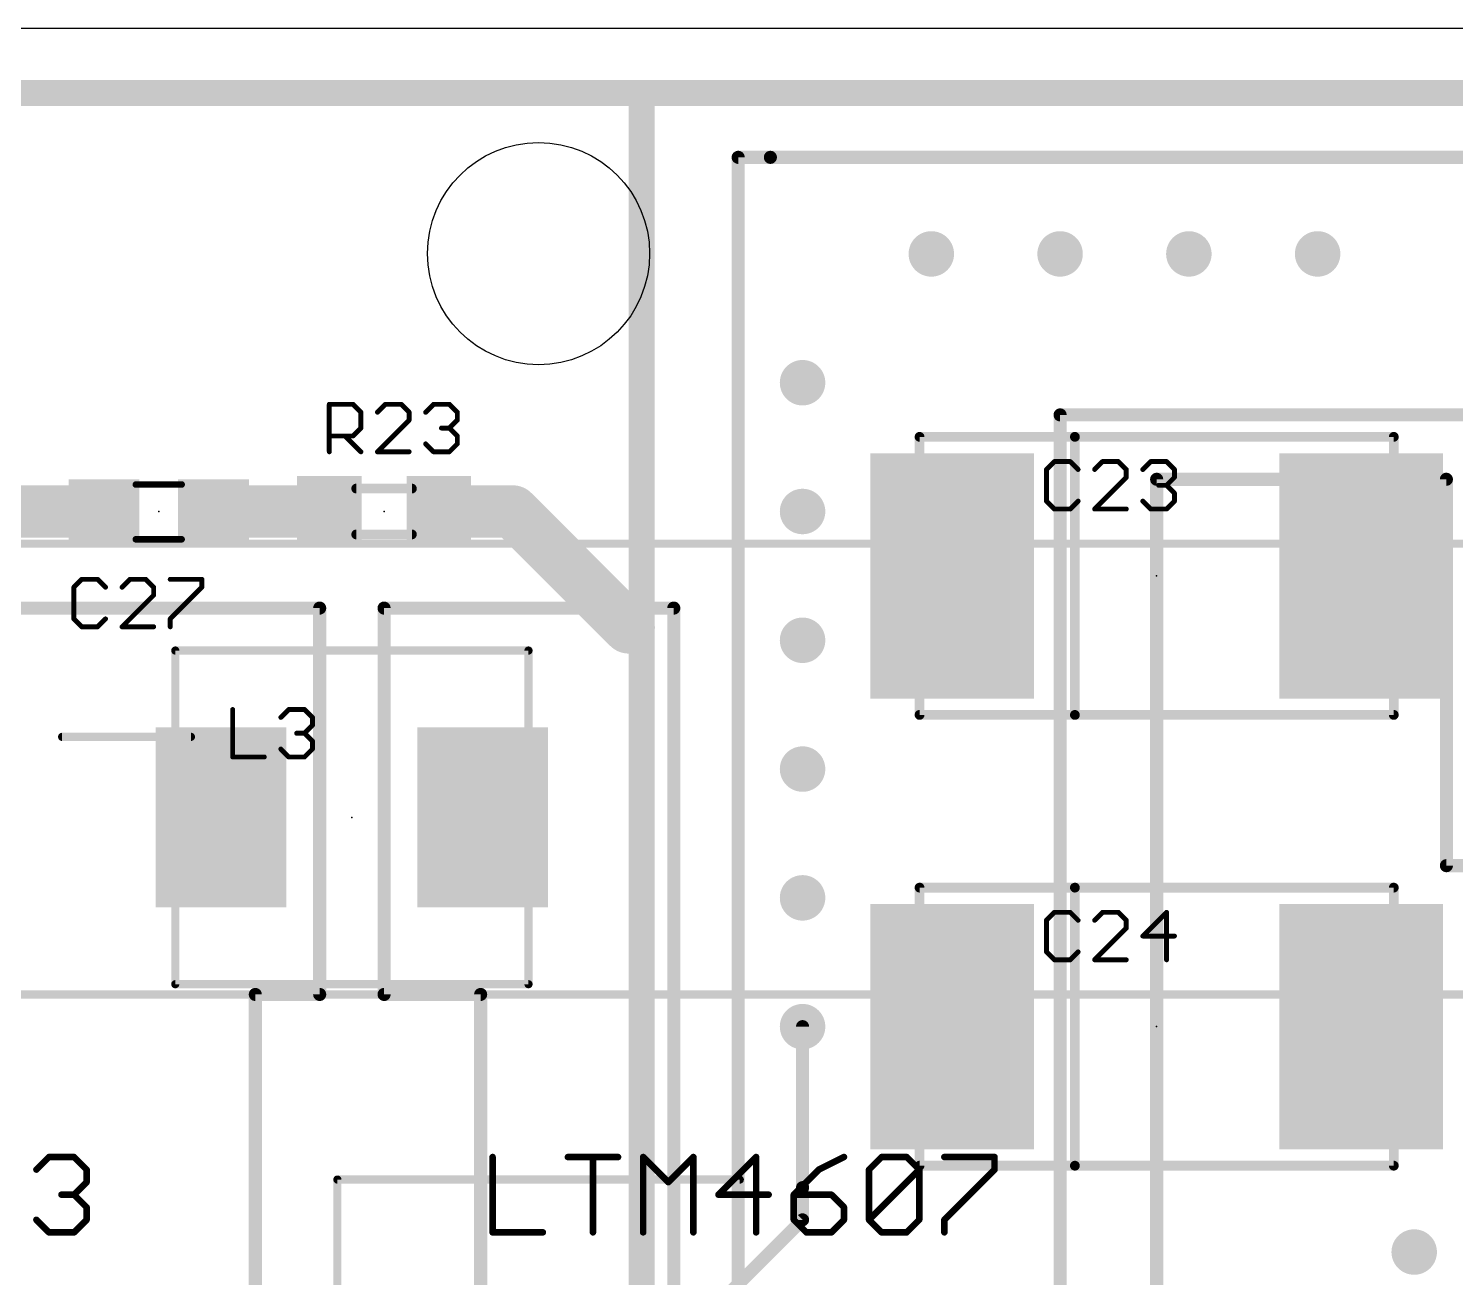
# Model space of a CAD drawing. Extents: x -1 to 111, y 0 to 43.
# Drawn here: x 19.48 to 41.64, y 23.61 to 43 of the extents above; entities that cross this region are included whole.
import ezdxf

# ---------------------------------------------------------------- set-up
doc = ezdxf.new("R2010")
doc.units = 0
for name, color, linetype in [('1', 22, 'CONTINUOUS'), ('15', 4, 'CONTINUOUS'), ('16', 175, 'CONTINUOUS'), ('18', 82, 'CONTINUOUS'), ('2', 2, 'CONTINUOUS'), ('20', 7, 'CONTINUOUS'), ('21', 253, 'CONTINUOUS'), ('22', 253, 'CONTINUOUS'), ('23', 7, 'CONTINUOUS'), ('25', 253, 'CONTINUOUS'), ('51', 253, 'CONTINUOUS')]:
    doc.layers.add(name, color=color, linetype=linetype)

# ---------------------------------------------------------------- blocks, each defined once
blk = doc.blocks.new('RECT')
blk.add_solid([(-0.5, -0.5), (0.5, -0.5), (-0.5, 0.5), (0.5, 0.5)])
blk = doc.blocks.new('ROUNDV')
at = {"const_width": 0.5}
blk.add_lwpolyline([(0, -0.25, 1), (0, 0.25, 1), (0, -0.25)], format="xyb", dxfattribs=at)

msp = doc.modelspace()

# ---------------------------------------------------------------- linework, layer by layer
at = {"layer": '1'}
for points, const_width in [([(30.5, 19), (30.5, 41)], 0.2032), ([(30.5, 41), (51, 41)], 0.2032), ([(47, 37), (35.5, 37)], 0.2032), ([(35.5, 37), (35.5, 19)], 0.2032), ([(20.65, 35.5), (18.5, 35.5)], 0.8128), ([(22.35, 35.5), (24.15, 35.5)], 0.8128), ([(27, 35.5), (25.85, 35.5)], 0.8128), ([(28.8, 33.7), (27, 35.5)], 0.8128), ([(37, 14.5), (37, 36)], 0.2032), ([(37, 36), (41.5, 36)], 0.2032), ([(41.5, 36), (41.5, 30)], 0.2032), ([(18.5, 34), (24, 34)], 0.2032), ([(24, 34), (24, 28)], 0.2032), ([(29.5, 34), (25, 34)], 0.2032), ([(25, 34), (25, 28)], 0.2032), ([(29.5, 19), (29.5, 34)], 0.2032), ([(41.5, 30), (87, 30)], 0.2032), ([(24, 28), (23, 28)], 0.2032), ([(23, 28), (23, 19)], 0.2032), ([(25, 28), (26.5, 28)], 0.2032), ([(26.5, 28), (26.5, 20.5)], 0.2032)]:
    msp.add_lwpolyline(points, dxfattribs=dict(at, const_width=const_width))
for points, const_width in [([(30.5508, 41, 1), (30.4492, 41)], 0.1016), ([(30.5, 41.0508, 1), (30.5, 40.9492)], 0.1016), ([(35.5, 37.0508, 1), (35.5, 36.9492)], 0.1016), ([(35.5508, 37, 1), (35.4492, 37)], 0.1016), ([(20.65, 35.2968, 1), (20.65, 35.7032)], 0.4064), ([(22.35, 35.7032, 1), (22.35, 35.2968)], 0.4064), ([(24.15, 35.2968, 1), (24.15, 35.7032)], 0.4064), ([(25.85, 35.7032, 1), (25.85, 35.2968)], 0.4064), ([(27.1437, 35.6437, 1), (26.8563, 35.3563)], 0.4064), ([(27, 35.2968, 1), (27, 35.7032)], 0.4064), ([(37.0508, 36, 1), (36.9492, 36)], 0.1016), ([(37, 36.0508, 1), (37, 35.9492)], 0.1016), ([(41.5508, 36, 1), (41.4492, 36)], 0.1016), ([(41.5, 35.9492, 1), (41.5, 36.0508)], 0.1016), ([(24.0508, 34, 1), (23.9492, 34)], 0.1016), ([(24, 33.9492, 1), (24, 34.0508)], 0.1016), ([(25, 34.0508, 1), (25, 33.9492)], 0.1016), ([(25.0508, 34, 1), (24.9492, 34)], 0.1016), ([(28.6563, 33.5563, 1), (28.9437, 33.8437)], 0.4064), ([(29.5508, 34, 1), (29.4492, 34)], 0.1016), ([(29.5, 33.9492, 1), (29.5, 34.0508)], 0.1016), ([(41.5, 30.0508, 1), (41.5, 29.9492)], 0.1016), ([(41.4492, 30, 1), (41.5508, 30)], 0.1016), ([(23, 28.0508, 1), (23, 27.9492)], 0.1016), ([(23.0508, 28, 1), (22.9492, 28)], 0.1016), ([(23.9492, 28, 1), (24.0508, 28)], 0.1016), ([(24, 27.9492, 1), (24, 28.0508)], 0.1016), ([(25, 28.0508, 1), (25, 27.9492)], 0.1016), ([(24.9492, 28, 1), (25.0508, 28)], 0.1016), ([(26.5508, 28, 1), (26.4492, 28)], 0.1016), ([(26.5, 27.9492, 1), (26.5, 28.0508)], 0.1016)]:
    msp.add_lwpolyline(points, format="xyb", dxfattribs=dict(at, const_width=const_width))
at = {"layer": '15'}
for points, const_width in [([(29, 42), (19, 42)], 0.4064), ([(29, 21), (29, 42)], 0.4064), ([(30.5, 22), (30.5, 41)], 0.2032), ([(30.5, 41), (31, 41)], 0.2032), ([(31, 41), (58, 41)], 0.2032)]:
    msp.add_lwpolyline(points, dxfattribs=dict(at, const_width=const_width))
for points, const_width in [([(29.1016, 42, 1), (28.8984, 42)], 0.2032), ([(29, 41.8984, 1), (29, 42.1016)], 0.2032), ([(30.5508, 41, 1), (30.4492, 41)], 0.1016), ([(30.5, 41.0508, 1), (30.5, 40.9492)], 0.1016), ([(31, 41.0508, 1), (31, 40.9492)], 0.1016), ([(31, 40.9492, 1), (31, 41.0508)], 0.1016)]:
    msp.add_lwpolyline(points, format="xyb", dxfattribs=dict(at, const_width=const_width))
at = {"layer": '16', "const_width": 0.2032}
for points in [[(1, 42), (109, 42)], [(31.5, 25), (31.5, 27.5)], [(31.5, 24.5), (31.5, 25)], [(26, 19), (31.5, 24.5)]]:
    msp.add_lwpolyline(points, dxfattribs=at)
at = {"layer": '16', "const_width": 0.1016}
for points in [[(31.5508, 27.5, 1), (31.4492, 27.5)], [(31.5508, 25, 1), (31.4492, 25)], [(31.4492, 25, 1), (31.5508, 25)], [(31.5359, 24.4641, 1), (31.4641, 24.5359)], [(31.4492, 24.5, 1), (31.5508, 24.5)]]:
    msp.add_lwpolyline(points, format="xyb", dxfattribs=at)
at = {"layer": '2', "const_width": 0.4064}
msp.add_lwpolyline([(109, 42), (1, 42)], dxfattribs=at)
at = {"layer": '20'}
msp.add_line((110, 43), (0, 43), dxfattribs=at)
msp.add_circle((27.4, 39.505), 1.725, dxfattribs=at)
at = {"layer": '21'}
for points, const_width in [([(33.317, 36.659), (35.73, 36.659)], 0.1524), ([(33.317, 32.341), (33.317, 36.659)], 0.1524), ([(35.73, 36.659), (40.683, 36.659)], 0.1524), ([(35.73, 36.659), (35.73, 32.341)], 0.1524), ([(40.683, 36.659), (40.683, 32.341)], 0.1524), ([(21.7568, 33.3408), (27.2432, 33.3408)], 0.127), ([(21.7568, 28.1592), (21.7568, 33.3408)], 0.127), ([(27.2432, 33.3408), (27.2432, 28.1592)], 0.127), ([(35.73, 32.341), (33.317, 32.341)], 0.1524), ([(40.683, 32.341), (35.73, 32.341)], 0.1524), ([(33.317, 29.659), (35.73, 29.659)], 0.1524), ([(33.317, 25.341), (33.317, 29.659)], 0.1524), ([(35.73, 29.659), (40.683, 29.659)], 0.1524), ([(35.73, 29.659), (35.73, 25.341)], 0.1524), ([(40.683, 29.659), (40.683, 25.341)], 0.1524), ([(27.2432, 28.1592), (21.7568, 28.1592)], 0.127), ([(19.6002, 25.2803), (19.7951, 25.4752)], 0.1016), ([(19.7951, 25.4752), (20.1849, 25.4752)], 0.1016), ([(20.1849, 25.4752), (20.3798, 25.2803)], 0.1016), ([(26.6858, 25.4752), (26.6858, 24.3058)], 0.1016), ([(27.8552, 25.4752), (28.6348, 25.4752)], 0.1016), ([(28.245, 24.3058), (28.245, 25.4752)], 0.1016), ([(29.0246, 24.3058), (29.0246, 25.4752)], 0.1016), ([(29.0246, 25.4752), (29.4144, 25.0854)], 0.1016), ([(29.4144, 25.0854), (29.8042, 25.4752)], 0.1016), ([(29.8042, 25.4752), (29.8042, 24.3058)], 0.1016), ([(30.7787, 25.4752), (30.194, 24.8905)], 0.1016), ([(30.7787, 24.3058), (30.7787, 25.4752)], 0.1016), ([(32.143, 25.4752), (31.7532, 25.2803)], 0.1016), ([(32.5328, 25.2803), (32.7277, 25.4752)], 0.1016), ([(32.7277, 25.4752), (33.1175, 25.4752)], 0.1016), ([(33.1175, 25.4752), (33.3124, 25.2803)], 0.1016), ([(33.7022, 25.4752), (34.4818, 25.4752)], 0.1016), ([(34.4818, 25.4752), (34.4818, 25.2803)], 0.1016), ([(20.3798, 25.2803), (20.3798, 25.0854)], 0.1016), ([(31.7532, 25.2803), (31.3634, 24.8905)], 0.1016), ([(32.5328, 24.5007), (32.5328, 25.2803)], 0.1016), ([(32.5328, 24.5007), (33.3124, 25.2803)], 0.1016), ([(35.73, 25.341), (33.317, 25.341)], 0.1524), ([(33.3124, 25.2803), (33.3124, 24.5007)], 0.1016), ([(34.4818, 25.2803), (33.7022, 24.5007)], 0.1016), ([(40.683, 25.341), (35.73, 25.341)], 0.1524), ([(20.3798, 25.0854), (20.1849, 24.8905)], 0.1016), ([(20.1849, 24.8905), (19.99, 24.8905)], 0.1016), ([(20.1849, 24.8905), (20.3798, 24.6956)], 0.1016), ([(30.194, 24.8905), (30.9736, 24.8905)], 0.1016), ([(31.3634, 24.8905), (31.3634, 24.5007)], 0.1016), ([(31.9481, 24.8905), (31.3634, 24.8905)], 0.1016), ([(32.143, 24.6956), (31.9481, 24.8905)], 0.1016), ([(20.3798, 24.6956), (20.3798, 24.5007)], 0.1016), ([(32.143, 24.5007), (32.143, 24.6956)], 0.1016), ([(19.7951, 24.3058), (19.6002, 24.5007)], 0.1016), ([(20.3798, 24.5007), (20.1849, 24.3058)], 0.1016), ([(31.3634, 24.5007), (31.5583, 24.3058)], 0.1016), ([(31.9481, 24.3058), (32.143, 24.5007)], 0.1016), ([(32.7277, 24.3058), (32.5328, 24.5007)], 0.1016), ([(33.3124, 24.5007), (33.1175, 24.3058)], 0.1016), ([(33.7022, 24.5007), (33.7022, 24.3058)], 0.1016), ([(20.1849, 24.3058), (19.7951, 24.3058)], 0.1016), ([(26.6858, 24.3058), (27.4654, 24.3058)], 0.1016), ([(31.5583, 24.3058), (31.9481, 24.3058)], 0.1016), ([(33.1175, 24.3058), (32.7277, 24.3058)], 0.1016)]:
    msp.add_lwpolyline(points, dxfattribs=dict(at, const_width=const_width))
for points, const_width in [([(33.317, 36.6971, 1), (33.317, 36.6209)], 0.0762), ([(33.3551, 36.659, 1), (33.2789, 36.659)], 0.0762), ([(35.73, 36.6971, 1), (35.73, 36.6209)], 0.0762), ([(35.7681, 36.659, 1), (35.6919, 36.659)], 0.0762), ([(35.73, 36.6209, 1), (35.73, 36.6971)], 0.0762), ([(40.7211, 36.659, 1), (40.6449, 36.659)], 0.0762), ([(40.683, 36.6209, 1), (40.683, 36.6971)], 0.0762), ([(21.7568, 33.3726, 1), (21.7568, 33.309)], 0.0635), ([(21.7886, 33.3408, 1), (21.7251, 33.3408)], 0.0635), ([(27.275, 33.3408, 1), (27.2115, 33.3408)], 0.0635), ([(27.2432, 33.309, 1), (27.2432, 33.3726)], 0.0635), ([(33.317, 32.3791, 1), (33.317, 32.3029)], 0.0762), ([(33.2789, 32.341, 1), (33.3551, 32.341)], 0.0762), ([(35.73, 32.3791, 1), (35.73, 32.3029)], 0.0762), ([(35.6919, 32.341, 1), (35.7681, 32.341)], 0.0762), ([(35.73, 32.3029, 1), (35.73, 32.3791)], 0.0762), ([(40.6449, 32.341, 1), (40.7211, 32.341)], 0.0762), ([(40.683, 32.3029, 1), (40.683, 32.3791)], 0.0762), ([(33.317, 29.6971, 1), (33.317, 29.6209)], 0.0762), ([(33.3551, 29.659, 1), (33.2789, 29.659)], 0.0762), ([(35.73, 29.6971, 1), (35.73, 29.6209)], 0.0762), ([(35.7681, 29.659, 1), (35.6919, 29.659)], 0.0762), ([(35.73, 29.6209, 1), (35.73, 29.6971)], 0.0762), ([(40.7211, 29.659, 1), (40.6449, 29.659)], 0.0762), ([(40.683, 29.6209, 1), (40.683, 29.6971)], 0.0762), ([(21.7568, 28.191, 1), (21.7568, 28.1275)], 0.0635), ([(21.7251, 28.1592, 1), (21.7886, 28.1592)], 0.0635), ([(27.2115, 28.1592, 1), (27.275, 28.1592)], 0.0635), ([(27.2432, 28.1275, 1), (27.2432, 28.191)], 0.0635), ([(19.7951, 25.5006, 1), (19.7951, 25.4498)], 0.0508), ([(19.8131, 25.4572, 1), (19.7771, 25.4932)], 0.0508), ([(20.2029, 25.4932, 1), (20.1669, 25.4572)], 0.0508), ([(20.1849, 25.4498, 1), (20.1849, 25.5006)], 0.0508), ([(26.7112, 25.4752, 1), (26.6604, 25.4752)], 0.0508), ([(27.8552, 25.5006, 1), (27.8552, 25.4498)], 0.0508), ([(28.2704, 25.4752, 1), (28.2196, 25.4752)], 0.0508), ([(28.6348, 25.4498, 1), (28.6348, 25.5006)], 0.0508), ([(29.0426, 25.4932, 1), (29.0066, 25.4572)], 0.0508), ([(29.05, 25.4752, 1), (28.9992, 25.4752)], 0.0508), ([(29.8296, 25.4752, 1), (29.7788, 25.4752)], 0.0508), ([(29.8222, 25.4572, 1), (29.7862, 25.4932)], 0.0508), ([(30.8041, 25.4752, 1), (30.7533, 25.4752)], 0.0508), ([(30.7966, 25.4572, 1), (30.7607, 25.4932)], 0.0508), ([(32.1543, 25.4525, 1), (32.1316, 25.4979)], 0.0508), ([(32.7277, 25.5006, 1), (32.7277, 25.4498)], 0.0508), ([(32.7456, 25.4572, 1), (32.7097, 25.4932)], 0.0508), ([(33.1354, 25.4932, 1), (33.0995, 25.4572)], 0.0508), ([(33.1175, 25.4498, 1), (33.1175, 25.5006)], 0.0508), ([(33.7022, 25.5006, 1), (33.7022, 25.4498)], 0.0508), ([(34.5072, 25.4752, 1), (34.4564, 25.4752)], 0.0508), ([(34.4818, 25.4498, 1), (34.4818, 25.5006)], 0.0508), ([(19.5822, 25.2983, 1), (19.6182, 25.2623)], 0.0508), ([(20.4052, 25.2803, 1), (20.3544, 25.2803)], 0.0508), ([(20.3618, 25.2623, 1), (20.3978, 25.2983)], 0.0508), ([(31.7418, 25.303, 1), (31.7645, 25.2576)], 0.0508), ([(31.7711, 25.2623, 1), (31.7352, 25.2983)], 0.0508), ([(32.5148, 25.2983, 1), (32.5507, 25.2623)], 0.0508), ([(32.5582, 25.2803, 1), (32.5074, 25.2803)], 0.0508), ([(33.317, 25.3791, 1), (33.317, 25.3029)], 0.0762), ([(33.2789, 25.341, 1), (33.3551, 25.341)], 0.0762), ([(33.3378, 25.2803, 1), (33.287, 25.2803)], 0.0508), ([(33.3303, 25.2623, 1), (33.2944, 25.2983)], 0.0508), ([(33.2944, 25.2623, 1), (33.3303, 25.2983)], 0.0508), ([(34.4564, 25.2803, 1), (34.5072, 25.2803)], 0.0508), ([(34.4997, 25.2623, 1), (34.4638, 25.2983)], 0.0508), ([(35.73, 25.3791, 1), (35.73, 25.3029)], 0.0762), ([(35.6919, 25.341, 1), (35.7681, 25.341)], 0.0762), ([(35.73, 25.3029, 1), (35.73, 25.3791)], 0.0762), ([(40.6449, 25.341, 1), (40.7211, 25.341)], 0.0762), ([(40.683, 25.3029, 1), (40.683, 25.3791)], 0.0762), ([(20.3544, 25.0854, 1), (20.4052, 25.0854)], 0.0508), ([(20.3978, 25.0674, 1), (20.3618, 25.1034)], 0.0508), ([(29.3964, 25.1034, 1), (29.4324, 25.0674)], 0.0508), ([(29.3964, 25.0674, 1), (29.4324, 25.1034)], 0.0508), ([(19.99, 24.9159, 1), (19.99, 24.8651)], 0.0508), ([(20.2029, 24.9085, 1), (20.1669, 24.8725)], 0.0508), ([(20.1669, 24.9085, 1), (20.2029, 24.8725)], 0.0508), ([(20.1849, 24.8651, 1), (20.1849, 24.9159)], 0.0508), ([(30.176, 24.9085, 1), (30.212, 24.8725)], 0.0508), ([(30.194, 24.9159, 1), (30.194, 24.8651)], 0.0508), ([(30.9736, 24.8651, 1), (30.9736, 24.9159)], 0.0508), ([(31.3454, 24.9085, 1), (31.3813, 24.8725)], 0.0508), ([(31.3888, 24.8905, 1), (31.338, 24.8905)], 0.0508), ([(31.3634, 24.9159, 1), (31.3634, 24.8651)], 0.0508), ([(31.966, 24.9085, 1), (31.9301, 24.8725)], 0.0508), ([(31.9481, 24.8651, 1), (31.9481, 24.9159)], 0.0508), ([(20.4052, 24.6956, 1), (20.3544, 24.6956)], 0.0508), ([(20.3618, 24.6776, 1), (20.3978, 24.7136)], 0.0508), ([(32.1684, 24.6956, 1), (32.1176, 24.6956)], 0.0508), ([(32.125, 24.6776, 1), (32.1609, 24.7136)], 0.0508), ([(19.6182, 24.5187, 1), (19.5822, 24.4827)], 0.0508), ([(20.3544, 24.5007, 1), (20.4052, 24.5007)], 0.0508), ([(20.3978, 24.4827, 1), (20.3618, 24.5187)], 0.0508), ([(31.3813, 24.5187, 1), (31.3454, 24.4827)], 0.0508), ([(31.338, 24.5007, 1), (31.3888, 24.5007)], 0.0508), ([(32.1176, 24.5007, 1), (32.1684, 24.5007)], 0.0508), ([(32.1609, 24.4827, 1), (32.125, 24.5187)], 0.0508), ([(32.5507, 24.5187, 1), (32.5148, 24.4827)], 0.0508), ([(32.5148, 24.5187, 1), (32.5507, 24.4827)], 0.0508), ([(32.5074, 24.5007, 1), (32.5582, 24.5007)], 0.0508), ([(33.287, 24.5007, 1), (33.3378, 24.5007)], 0.0508), ([(33.3303, 24.4827, 1), (33.2944, 24.5187)], 0.0508), ([(33.6842, 24.5187, 1), (33.7201, 24.4827)], 0.0508), ([(33.7276, 24.5007, 1), (33.6768, 24.5007)], 0.0508), ([(19.7951, 24.3312, 1), (19.7951, 24.2804)], 0.0508), ([(19.7771, 24.2878, 1), (19.8131, 24.3238)], 0.0508), ([(20.1669, 24.3238, 1), (20.2029, 24.2878)], 0.0508), ([(20.1849, 24.2804, 1), (20.1849, 24.3312)], 0.0508), ([(26.6858, 24.3312, 1), (26.6858, 24.2804)], 0.0508), ([(26.6604, 24.3058, 1), (26.7112, 24.3058)], 0.0508), ([(27.4654, 24.2804, 1), (27.4654, 24.3312)], 0.0508), ([(28.2196, 24.3058, 1), (28.2704, 24.3058)], 0.0508), ([(28.9992, 24.3058, 1), (29.05, 24.3058)], 0.0508), ([(29.7788, 24.3058, 1), (29.8296, 24.3058)], 0.0508), ([(30.7533, 24.3058, 1), (30.8041, 24.3058)], 0.0508), ([(31.5583, 24.3312, 1), (31.5583, 24.2804)], 0.0508), ([(31.5403, 24.2878, 1), (31.5762, 24.3238)], 0.0508), ([(31.9301, 24.3238, 1), (31.966, 24.2878)], 0.0508), ([(31.9481, 24.2804, 1), (31.9481, 24.3312)], 0.0508), ([(32.7277, 24.3312, 1), (32.7277, 24.2804)], 0.0508), ([(32.7097, 24.2878, 1), (32.7456, 24.3238)], 0.0508), ([(33.0995, 24.3238, 1), (33.1354, 24.2878)], 0.0508), ([(33.1175, 24.2804, 1), (33.1175, 24.3312)], 0.0508), ([(33.6768, 24.3058, 1), (33.7276, 24.3058)], 0.0508)]:
    msp.add_lwpolyline(points, format="xyb", dxfattribs=dict(at, const_width=const_width))
at = {"layer": '22', "const_width": 0.127}
for points in [[(93.53, 41.89), (16.47, 41.89)], [(19, 35), (91, 35)], [(22, 32), (20, 32)], [(91, 28), (19, 28)], [(30.525, 25.125), (24.275, 25.125)], [(24.275, 25.125), (24.275, 18.875)], [(30.525, 18.875), (30.525, 25.125)]]:
    msp.add_lwpolyline(points, dxfattribs=at)
at = {"layer": '22', "const_width": 0.0635}
for points in [[(20, 32.0318, 1), (20, 31.9683)], [(22, 31.9683, 1), (22, 32.0318)], [(24.275, 25.1567, 1), (24.275, 25.0933)], [(24.3068, 25.125, 1), (24.2433, 25.125)], [(30.5568, 25.125, 1), (30.4933, 25.125)], [(30.525, 25.0933, 1), (30.525, 25.1567)]]:
    msp.add_lwpolyline(points, format="xyb", dxfattribs=at)
at = {"layer": '23'}
for p in [(21.5, 35.5), (25, 35.5), (37, 34.5), (24.5, 30.75), (37, 27.5)]:
    msp.add_point(p, dxfattribs=at)
at = {"layer": '25', "const_width": 0.0762}
for points in [[(24.1491, 36.4271), (24.1491, 37.1643)], [(24.1491, 37.1643), (24.5177, 37.1643)], [(24.5177, 37.1643), (24.6406, 37.0415)], [(24.6406, 37.0415), (24.6406, 36.7957)], [(25.0204, 37.1643), (24.8975, 37.0415)], [(25.2661, 37.1643), (25.0204, 37.1643)], [(25.389, 37.0415), (25.2661, 37.1643)], [(25.389, 36.9186), (25.389, 37.0415)], [(25.6459, 37.0415), (25.7688, 37.1643)], [(25.7688, 37.1643), (26.0145, 37.1643)], [(26.0145, 37.1643), (26.1374, 37.0415)], [(26.1374, 37.0415), (26.1374, 36.9186)], [(24.6406, 36.7957), (24.5177, 36.6728)], [(24.8975, 36.4271), (25.389, 36.9186)], [(26.0145, 36.7957), (25.8917, 36.7957)], [(26.1374, 36.9186), (26.0145, 36.7957)], [(26.0145, 36.7957), (26.1374, 36.6728)], [(24.5177, 36.6728), (24.1491, 36.6728)], [(24.3948, 36.6728), (24.6406, 36.4271)], [(25.7688, 36.4271), (25.6459, 36.55)], [(26.1374, 36.55), (26.0145, 36.4271)], [(26.1374, 36.6728), (26.1374, 36.55)], [(25.389, 36.4271), (24.8975, 36.4271)], [(26.0145, 36.4271), (25.7688, 36.4271)], [(35.411, 36.2753), (35.2881, 36.1525)], [(35.2881, 36.1525), (35.2881, 35.661)], [(35.6567, 36.2753), (35.411, 36.2753)], [(35.7796, 36.1525), (35.6567, 36.2753)], [(36.1594, 36.2753), (36.0365, 36.1525)], [(36.4051, 36.2753), (36.1594, 36.2753)], [(36.528, 36.1525), (36.4051, 36.2753)], [(36.528, 36.0296), (36.528, 36.1525)], [(36.7849, 36.1525), (36.9078, 36.2753)], [(36.9078, 36.2753), (37.1535, 36.2753)], [(37.1535, 36.2753), (37.2764, 36.1525)], [(37.2764, 36.1525), (37.2764, 36.0296)], [(36.0365, 35.5381), (36.528, 36.0296)], [(37.1535, 35.9067), (37.0307, 35.9067)], [(37.2764, 36.0296), (37.1535, 35.9067)], [(37.1535, 35.9067), (37.2764, 35.7838)], [(35.2881, 35.661), (35.411, 35.5381)], [(35.6567, 35.5381), (35.7796, 35.661)], [(36.9078, 35.5381), (36.7849, 35.661)], [(37.2764, 35.661), (37.1535, 35.5381)], [(37.2764, 35.7838), (37.2764, 35.661)], [(35.411, 35.5381), (35.6567, 35.5381)], [(36.528, 35.5381), (36.0365, 35.5381)], [(37.1535, 35.5381), (36.9078, 35.5381)], [(20.3047, 34.4465), (20.1819, 34.3237)], [(20.1819, 34.3237), (20.1819, 33.8322)], [(20.5505, 34.4465), (20.3047, 34.4465)], [(20.6733, 34.3237), (20.5505, 34.4465)], [(21.0531, 34.4465), (20.9303, 34.3237)], [(21.2989, 34.4465), (21.0531, 34.4465)], [(21.4218, 34.3237), (21.2989, 34.4465)], [(21.4218, 34.2008), (21.4218, 34.3237)], [(21.6787, 34.4465), (22.1702, 34.4465)], [(22.1702, 34.3237), (21.6787, 33.8322)], [(22.1702, 34.4465), (22.1702, 34.3237)], [(20.9303, 33.7093), (21.4218, 34.2008)], [(20.1819, 33.8322), (20.3047, 33.7093)], [(20.3047, 33.7093), (20.5505, 33.7093)], [(20.5505, 33.7093), (20.6733, 33.8322)], [(21.4218, 33.7093), (20.9303, 33.7093)], [(21.6787, 33.8322), (21.6787, 33.7093)], [(22.6481, 32.4253), (22.6481, 31.6881)], [(23.3965, 32.3025), (23.5194, 32.4253)], [(23.5194, 32.4253), (23.7651, 32.4253)], [(23.7651, 32.4253), (23.888, 32.3025)], [(23.888, 32.1796), (23.7651, 32.0567)], [(23.888, 32.3025), (23.888, 32.1796)], [(23.7651, 32.0567), (23.6423, 32.0567)], [(23.7651, 32.0567), (23.888, 31.9338)], [(23.888, 31.9338), (23.888, 31.811)], [(22.6481, 31.6881), (23.1396, 31.6881)], [(23.5194, 31.6881), (23.3965, 31.811)], [(23.7651, 31.6881), (23.5194, 31.6881)], [(23.888, 31.811), (23.7651, 31.6881)], [(35.411, 29.2753), (35.2881, 29.1525)], [(35.6567, 29.2753), (35.411, 29.2753)], [(35.7796, 29.1525), (35.6567, 29.2753)], [(36.1594, 29.2753), (36.0365, 29.1525)], [(36.4051, 29.2753), (36.1594, 29.2753)], [(36.528, 29.1525), (36.4051, 29.2753)], [(37.1535, 29.2753), (36.7849, 28.9067)], [(37.1535, 28.5381), (37.1535, 29.2753)], [(35.2881, 29.1525), (35.2881, 28.661)], [(36.0365, 28.5381), (36.528, 29.0296)], [(36.528, 29.0296), (36.528, 29.1525)], [(36.7849, 28.9067), (37.2764, 28.9067)], [(35.2881, 28.661), (35.411, 28.5381)], [(35.6567, 28.5381), (35.7796, 28.661)], [(35.411, 28.5381), (35.6567, 28.5381)], [(36.528, 28.5381), (36.0365, 28.5381)]]:
    msp.add_lwpolyline(points, dxfattribs=at)
at = {"layer": '25', "const_width": 0.0381}
for points in [[(24.1682, 37.1643, 1), (24.1301, 37.1643)], [(24.1491, 37.1834, 1), (24.1491, 37.1453)], [(24.5312, 37.1778, 1), (24.5042, 37.1509)], [(24.5177, 37.1453, 1), (24.5177, 37.1834)], [(24.6596, 37.0415, 1), (24.6215, 37.0415)], [(24.6271, 37.028, 1), (24.6541, 37.0549)], [(24.884, 37.0549, 1), (24.911, 37.028)], [(25.0204, 37.1834, 1), (25.0204, 37.1453)], [(25.0339, 37.1509, 1), (25.0069, 37.1778)], [(25.2796, 37.1778, 1), (25.2527, 37.1509)], [(25.2661, 37.1453, 1), (25.2661, 37.1834)], [(25.4081, 37.0415, 1), (25.37, 37.0415)], [(25.3755, 37.028, 1), (25.4025, 37.0549)], [(25.6325, 37.0549, 1), (25.6594, 37.028)], [(25.7688, 37.1834, 1), (25.7688, 37.1453)], [(25.7823, 37.1509, 1), (25.7553, 37.1778)], [(26.028, 37.1778, 1), (26.0011, 37.1509)], [(26.0145, 37.1453, 1), (26.0145, 37.1834)], [(26.1565, 37.0415, 1), (26.1184, 37.0415)], [(26.1239, 37.028, 1), (26.1509, 37.0549)], [(24.6215, 36.7957, 1), (24.6596, 36.7957)], [(24.6541, 36.7822, 1), (24.6271, 36.8092)], [(25.37, 36.9186, 1), (25.4081, 36.9186)], [(25.4025, 36.9051, 1), (25.3755, 36.9321)], [(25.8917, 36.8148, 1), (25.8917, 36.7767)], [(26.028, 36.8092, 1), (26.0011, 36.7822)], [(26.0011, 36.8092, 1), (26.028, 36.7822)], [(26.0145, 36.7767, 1), (26.0145, 36.8148)], [(26.1184, 36.9186, 1), (26.1565, 36.9186)], [(26.1509, 36.9051, 1), (26.1239, 36.9321)], [(24.1491, 36.6919, 1), (24.1491, 36.6538)], [(24.4083, 36.6863, 1), (24.3814, 36.6594)], [(24.5042, 36.6863, 1), (24.5312, 36.6594)], [(24.5177, 36.6538, 1), (24.5177, 36.6919)], [(25.6594, 36.5634, 1), (25.6325, 36.5365)], [(26.1565, 36.6728, 1), (26.1184, 36.6728)], [(26.1184, 36.55, 1), (26.1565, 36.55)], [(26.1239, 36.6594, 1), (26.1509, 36.6863)], [(26.1509, 36.5365, 1), (26.1239, 36.5634)], [(24.1301, 36.4271, 1), (24.1682, 36.4271)], [(24.6271, 36.4136, 1), (24.6541, 36.4406)], [(24.8975, 36.4462, 1), (24.8975, 36.4081)], [(24.884, 36.4406, 1), (24.911, 36.4136)], [(25.389, 36.4081, 1), (25.389, 36.4462)], [(25.7688, 36.4462, 1), (25.7688, 36.4081)], [(25.7553, 36.4136, 1), (25.7823, 36.4406)], [(26.0011, 36.4406, 1), (26.028, 36.4136)], [(26.0145, 36.4081, 1), (26.0145, 36.4462)], [(35.2746, 36.1659, 1), (35.3016, 36.139)], [(35.3072, 36.1525, 1), (35.2691, 36.1525)], [(35.411, 36.2944, 1), (35.411, 36.2563)], [(35.4244, 36.2619, 1), (35.3975, 36.2888)], [(35.6702, 36.2888, 1), (35.6432, 36.2619)], [(35.6567, 36.2563, 1), (35.6567, 36.2944)], [(35.7661, 36.139, 1), (35.7931, 36.1659)], [(36.023, 36.1659, 1), (36.05, 36.139)], [(36.1594, 36.2944, 1), (36.1594, 36.2563)], [(36.1729, 36.2619, 1), (36.1459, 36.2888)], [(36.4186, 36.2888, 1), (36.3917, 36.2619)], [(36.4051, 36.2563, 1), (36.4051, 36.2944)], [(36.547, 36.1525, 1), (36.5089, 36.1525)], [(36.5145, 36.139, 1), (36.5415, 36.1659)], [(36.7715, 36.1659, 1), (36.7984, 36.139)], [(36.9078, 36.2944, 1), (36.9078, 36.2563)], [(36.9213, 36.2619, 1), (36.8943, 36.2888)], [(37.167, 36.2888, 1), (37.1401, 36.2619)], [(37.1535, 36.2563, 1), (37.1535, 36.2944)], [(37.2955, 36.1525, 1), (37.2574, 36.1525)], [(37.2629, 36.139, 1), (37.2899, 36.1659)], [(36.5089, 36.0296, 1), (36.547, 36.0296)], [(36.5415, 36.0161, 1), (36.5145, 36.0431)], [(37.0307, 35.9258, 1), (37.0307, 35.8877)], [(37.167, 35.9202, 1), (37.1401, 35.8932)], [(37.1401, 35.9202, 1), (37.167, 35.8932)], [(37.1535, 35.8877, 1), (37.1535, 35.9258)], [(37.2574, 36.0296, 1), (37.2955, 36.0296)], [(37.2899, 36.0161, 1), (37.2629, 36.0431)], [(35.3016, 35.6744, 1), (35.2746, 35.6475)], [(35.7931, 35.6475, 1), (35.7661, 35.6744)], [(36.7984, 35.6744, 1), (36.7715, 35.6475)], [(37.2955, 35.7838, 1), (37.2574, 35.7838)], [(37.2629, 35.7704, 1), (37.2899, 35.7973)], [(37.2899, 35.6475, 1), (37.2629, 35.6744)], [(35.2691, 35.661, 1), (35.3072, 35.661)], [(35.411, 35.5572, 1), (35.411, 35.5191)], [(35.3975, 35.5246, 1), (35.4244, 35.5516)], [(35.6432, 35.5516, 1), (35.6702, 35.5246)], [(35.6567, 35.5191, 1), (35.6567, 35.5572)], [(36.0365, 35.5572, 1), (36.0365, 35.5191)], [(36.023, 35.5516, 1), (36.05, 35.5246)], [(36.528, 35.5191, 1), (36.528, 35.5572)], [(36.9078, 35.5572, 1), (36.9078, 35.5191)], [(36.8943, 35.5246, 1), (36.9213, 35.5516)], [(37.1401, 35.5516, 1), (37.167, 35.5246)], [(37.1535, 35.5191, 1), (37.1535, 35.5572)], [(37.2574, 35.661, 1), (37.2955, 35.661)], [(20.2009, 34.3237, 1), (20.1628, 34.3237)], [(20.1684, 34.3371, 1), (20.1953, 34.3102)], [(20.3047, 34.4656, 1), (20.3047, 34.4275)], [(20.3182, 34.4331, 1), (20.2913, 34.46)], [(20.5639, 34.46, 1), (20.537, 34.4331)], [(20.5505, 34.4275, 1), (20.5505, 34.4656)], [(20.6599, 34.3102, 1), (20.6868, 34.3371)], [(20.9168, 34.3371, 1), (20.9437, 34.3102)], [(21.0531, 34.4656, 1), (21.0531, 34.4275)], [(21.0666, 34.4331, 1), (21.0397, 34.46)], [(21.3124, 34.46, 1), (21.2854, 34.4331)], [(21.2989, 34.4275, 1), (21.2989, 34.4656)], [(21.4408, 34.3237, 1), (21.4027, 34.3237)], [(21.4083, 34.3102, 1), (21.4352, 34.3371)], [(21.6787, 34.4656, 1), (21.6787, 34.4275)], [(22.1892, 34.4465, 1), (22.1511, 34.4465)], [(22.1836, 34.3102, 1), (22.1567, 34.3371)], [(22.1702, 34.4275, 1), (22.1702, 34.4656)], [(21.4027, 34.2008, 1), (21.4408, 34.2008)], [(21.4352, 34.1873, 1), (21.4083, 34.2143)], [(22.1511, 34.3237, 1), (22.1892, 34.3237)], [(20.1953, 33.8456, 1), (20.1684, 33.8187)], [(20.1628, 33.8322, 1), (20.2009, 33.8322)], [(20.3047, 33.7283, 1), (20.3047, 33.6902)], [(20.2913, 33.6958, 1), (20.3182, 33.7228)], [(20.537, 33.7228, 1), (20.5639, 33.6958)], [(20.5505, 33.6902, 1), (20.5505, 33.7283)], [(20.6868, 33.8187, 1), (20.6599, 33.8456)], [(20.9168, 33.7228, 1), (20.9437, 33.6958)], [(20.9303, 33.7283, 1), (20.9303, 33.6902)], [(21.4218, 33.6902, 1), (21.4218, 33.7283)], [(21.6977, 33.8322, 1), (21.6596, 33.8322)], [(21.6652, 33.8456, 1), (21.6922, 33.8187)], [(21.6596, 33.7093, 1), (21.6977, 33.7093)], [(22.6671, 32.4253, 1), (22.629, 32.4253)], [(23.5194, 32.4444, 1), (23.5194, 32.4063)], [(23.5329, 32.4119, 1), (23.5059, 32.4388)], [(23.7786, 32.4388, 1), (23.7517, 32.4119)], [(23.7651, 32.4063, 1), (23.7651, 32.4444)], [(23.383, 32.3159, 1), (23.41, 32.289)], [(23.9071, 32.3025, 1), (23.869, 32.3025)], [(23.869, 32.1796, 1), (23.9071, 32.1796)], [(23.8745, 32.289, 1), (23.9015, 32.3159)], [(23.9015, 32.1661, 1), (23.8745, 32.1931)], [(23.6423, 32.0758, 1), (23.6423, 32.0377)], [(23.7786, 32.0702, 1), (23.7517, 32.0432)], [(23.7517, 32.0702, 1), (23.7786, 32.0432)], [(23.7651, 32.0377, 1), (23.7651, 32.0758)], [(23.9071, 31.9338, 1), (23.869, 31.9338)], [(23.8745, 31.9204, 1), (23.9015, 31.9473)], [(22.6481, 31.7072, 1), (22.6481, 31.6691)], [(22.629, 31.6881, 1), (22.6671, 31.6881)], [(23.1396, 31.6691, 1), (23.1396, 31.7072)], [(23.41, 31.8244, 1), (23.383, 31.7975)], [(23.5194, 31.7072, 1), (23.5194, 31.6691)], [(23.5059, 31.6746, 1), (23.5329, 31.7016)], [(23.7517, 31.7016, 1), (23.7786, 31.6746)], [(23.7651, 31.6691, 1), (23.7651, 31.7072)], [(23.869, 31.811, 1), (23.9071, 31.811)], [(23.9015, 31.7975, 1), (23.8745, 31.8244)], [(35.411, 29.2944, 1), (35.411, 29.2563)], [(35.4244, 29.2619, 1), (35.3975, 29.2888)], [(35.6702, 29.2888, 1), (35.6432, 29.2619)], [(35.6567, 29.2563, 1), (35.6567, 29.2944)], [(36.1594, 29.2944, 1), (36.1594, 29.2563)], [(36.1729, 29.2619, 1), (36.1459, 29.2888)], [(36.4186, 29.2888, 1), (36.3917, 29.2619)], [(36.4051, 29.2563, 1), (36.4051, 29.2944)], [(37.1726, 29.2753, 1), (37.1345, 29.2753)], [(37.167, 29.2619, 1), (37.1401, 29.2888)], [(35.2746, 29.1659, 1), (35.3016, 29.139)], [(35.3072, 29.1525, 1), (35.2691, 29.1525)], [(35.7661, 29.139, 1), (35.7931, 29.1659)], [(36.023, 29.1659, 1), (36.05, 29.139)], [(36.547, 29.1525, 1), (36.5089, 29.1525)], [(36.5089, 29.0296, 1), (36.547, 29.0296)], [(36.5145, 29.139, 1), (36.5415, 29.1659)], [(36.5415, 29.0161, 1), (36.5145, 29.0431)], [(36.7849, 28.9258, 1), (36.7849, 28.8877)], [(36.7715, 28.9202, 1), (36.7984, 28.8932)], [(37.2764, 28.8877, 1), (37.2764, 28.9258)], [(35.3016, 28.6744, 1), (35.2746, 28.6475)], [(35.2691, 28.661, 1), (35.3072, 28.661)], [(35.7931, 28.6475, 1), (35.7661, 28.6744)], [(35.411, 28.5572, 1), (35.411, 28.5191)], [(35.3975, 28.5246, 1), (35.4244, 28.5516)], [(35.6432, 28.5516, 1), (35.6702, 28.5246)], [(35.6567, 28.5191, 1), (35.6567, 28.5572)], [(36.0365, 28.5572, 1), (36.0365, 28.5191)], [(36.023, 28.5516, 1), (36.05, 28.5246)], [(36.528, 28.5191, 1), (36.528, 28.5572)], [(37.1345, 28.5381, 1), (37.1726, 28.5381)]]:
    msp.add_lwpolyline(points, format="xyb", dxfattribs=at)
at = {"layer": '51'}
for points, const_width in [([(21.856, 35.919), (21.144, 35.919)], 0.1016), ([(25.432, 35.856), (24.568, 35.856)], 0.1524), ([(21.856, 35.068), (21.144, 35.068)], 0.1016), ([(24.568, 35.144), (25.432, 35.144)], 0.1524)]:
    msp.add_lwpolyline(points, dxfattribs=dict(at, const_width=const_width))
for points, const_width in [([(21.144, 35.9444, 1), (21.144, 35.8936)], 0.0508), ([(21.856, 35.8936, 1), (21.856, 35.9444)], 0.0508), ([(24.568, 35.8941, 1), (24.568, 35.8179)], 0.0762), ([(25.432, 35.8179, 1), (25.432, 35.8941)], 0.0762), ([(21.144, 35.0934, 1), (21.144, 35.0426)], 0.0508), ([(21.856, 35.0426, 1), (21.856, 35.0934)], 0.0508), ([(24.568, 35.1821, 1), (24.568, 35.1059)], 0.0762), ([(25.432, 35.1059, 1), (25.432, 35.1821)], 0.0762)]:
    msp.add_lwpolyline(points, format="xyb", dxfattribs=dict(at, const_width=const_width))

# ---------------------------------------------------------------- block references
at = {"layer": '1', "rotation": 90}
for p, xscale, yscale in [((33.825, 34.5), 3.81, 2.54), ((40.175, 34.5), 3.81, 2.54), ((22.468, 30.75), 2.794, 2.032), ((26.532, 30.75), 2.794, 2.032), ((33.825, 27.5), 3.81, 2.54), ((40.175, 27.5), 3.81, 2.54)]:
    msp.add_blockref('RECT', p, dxfattribs=dict(at, xscale=xscale, yscale=yscale))
at = {"layer": '1', "xscale": 1.1, "rotation": 180}
for p in [(20.65, 35.5), (22.35, 35.5)]:
    msp.add_blockref('RECT', p, dxfattribs=at)
at = {"layer": '1', "yscale": 1.1}
for p in [(24.15, 35.5), (25.85, 35.5)]:
    msp.add_blockref('RECT', p, dxfattribs=at)
at = {"layer": '18', "xscale": 0.7064, "yscale": 0.7064}
for p in [(33.5, 39.5), (33.5, 39.5), (33.5, 39.5), (33.5, 39.5), (35.5, 39.5), (35.5, 39.5), (35.5, 39.5), (35.5, 39.5), (37.5, 39.5), (37.5, 39.5), (37.5, 39.5), (37.5, 39.5), (39.5, 39.5), (39.5, 39.5), (39.5, 39.5), (39.5, 39.5), (31.5, 37.5), (31.5, 37.5), (31.5, 37.5), (31.5, 37.5), (31.5, 35.5), (31.5, 35.5), (31.5, 35.5), (31.5, 35.5), (31.5, 33.5), (31.5, 33.5), (31.5, 33.5), (31.5, 33.5), (31.5, 31.5), (31.5, 31.5), (31.5, 31.5), (31.5, 31.5), (31.5, 29.5), (31.5, 29.5), (31.5, 29.5), (31.5, 29.5), (31.5, 27.5), (31.5, 27.5), (31.5, 27.5), (31.5, 27.5), (41, 24), (41, 24), (41, 24), (41, 24)]:
    msp.add_blockref('ROUNDV', p, dxfattribs=at)
at = {"layer": '51', "xscale": 0.5001, "yscale": 0.95, "rotation": 180}
for p in [(20.9198, 35.4949), (22.0882, 35.4949)]:
    msp.add_blockref('RECT', p, dxfattribs=at)
at = {"layer": '51', "xscale": 0.4064, "yscale": 0.8636}
for p in [(24.365, 35.5), (25.635, 35.5)]:
    msp.add_blockref('RECT', p, dxfattribs=at)

doc.saveas('drawing.dxf')
